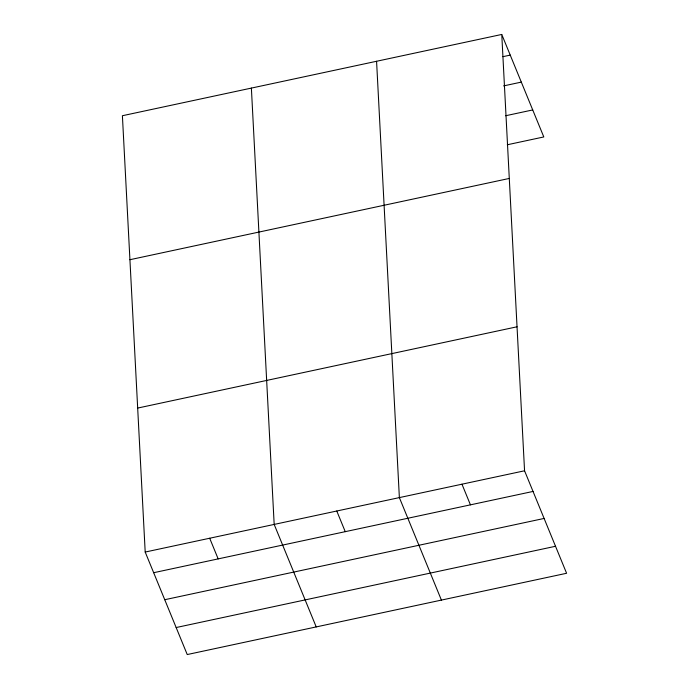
<?xml version="1.0" encoding="UTF-8"?>
<svg xmlns="http://www.w3.org/2000/svg" width="689" height="689" viewBox="0 0 689 689"><rect width="100%" height="100%" fill="white"/><g stroke="black" fill="none" stroke-linecap="round" stroke-linejoin="round"><path stroke-width="1.03" d="M501.764 34.45L122.401 115.726L145.198 552.053L187.236 654.55L566.599 573.274L524.562 470.785L501.764 34.45L543.802 136.947L507.285 144.768M502.936 56.67L510.239 55.103M503.581 85.91L521.315 82.112M505.597 115.752L532.726 109.939M129.92 259.71L509.292 178.442M137.671 408.069L517.043 326.793M145.198 552.053L524.562 470.785M153.673 572.705L533.036 491.438M164.749 599.714L544.112 518.447M176.16 627.541L555.523 546.274M461.966 484.195L470.441 504.848M441.408 600.093L399.37 497.604L376.573 61.269M336.775 511.014L345.249 531.667M316.217 626.921L274.179 524.424L251.382 88.089M209.689 538.238L218.163 558.891"/></g></svg>
